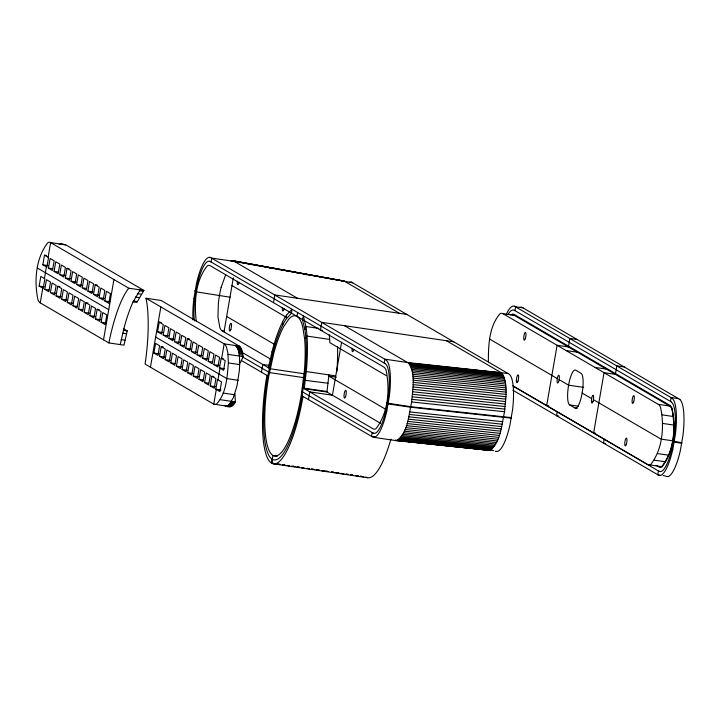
<?xml version="1.0" encoding="UTF-8"?>
<svg xmlns="http://www.w3.org/2000/svg" width="720" height="720" viewBox="0 0 720 720"><rect width="100%" height="100%" fill="white"/><g stroke="black" fill="none" stroke-linecap="round" stroke-linejoin="round"><path stroke-width="1.08" d="M373.689 437.328L396.342 440.667C408.447 433.017 408.474 414.72 411.696 401.976C412.38 389.394 416.259 373.995 408.456 363.042L344.439 325.683M399.528 440.775L395.109 440.307L489.24 450.432C501.345 442.782 501.372 424.485 504.594 411.741C505.278 399.159 509.157 383.76 501.354 372.807L446.373 340.722M228.366 362.916L227.871 352.89L226.413 346.95A37.854 9.369 -81.6 0 0 224.163 343.881L145.98 298.242L146.313 299.736A79.56 19.692 -81.6 0 1 145.818 358.929L145.107 364.077L213.75 404.145A37.854 9.369 -81.6 0 0 216.558 404.019C226.512 393.255 227.178 376.848 228.366 362.916L239.679 364.617L239.391 370.368L236.961 386.091L233.343 397.692L229.086 404.73L226.71 406.125L225.081 405.81M239.679 364.617C239.346 358.308 240.309 350.406 235.485 345.546M512.766 385.758L647.901 464.634A37.854 9.369 -81.6 0 0 650.7 464.508C662.805 449.118 664.551 426.186 660.564 407.439A37.854 9.369 -81.6 0 0 658.314 404.37L502.821 313.614A37.854 9.369 -81.6 0 0 500.022 313.731C488.952 326.52 488.322 345.564 488.385 361.809M648.936 464.778L659.232 466.299A37.854 9.369 -81.6 0 0 662.031 466.182C674.127 450.792 675.873 427.851 671.886 409.104M286.425 318.708L286.497 315.171L291.897 309.348L291.528 313.191L286.425 318.708A55.854 13.824 -81.6 0 0 282.735 325.062L281.799 326.925A74.835 18.522 -81.6 0 0 273.186 351.396L267.813 375.894A74.835 18.522 -81.6 0 0 272.286 459.306L271.665 463.185L273.249 463.797L367.623 477.72A78.777 19.503 -81.6 0 0 390.924 439.137M328.95 374.904L326.916 392.004L380.592 423.333M193.896 298.53L196.506 283.437A39.708 9.828 -81.6 0 1 210.213 257.418M512.487 410.229L509.877 425.331A39.708 9.828 -81.6 0 1 496.17 451.341M59.148 244.386L61.956 244.26L50.625 242.586A37.854 9.369 -81.6 0 0 47.826 242.712C35.73 258.102 33.984 281.034 37.971 299.781A37.854 9.369 -81.6 0 0 40.221 302.85M302.445 387.603L373.077 428.823A38.619 9.558 -81.6 0 0 375.948 428.697C388.323 412.902 390.123 389.394 386.055 370.161A38.619 9.558 -81.6 0 0 383.751 367.02L210.204 265.716A38.619 9.558 -81.6 0 0 207.333 265.851C195.219 280.692 194.202 302.598 196.227 321.048M656.217 465.399L659.097 467.073A38.619 9.558 -81.6 0 0 661.959 466.947C674.343 451.152 676.143 427.644 672.075 408.411A38.619 9.558 -81.6 0 0 669.771 405.27L514.278 314.505A38.619 9.558 -81.6 0 0 511.416 314.64L510.804 315.063M666.639 476.487A39.708 9.828 -81.6 0 0 680.364 450.504L682.956 435.375A39.708 9.828 -81.6 0 0 679.923 399.591M274.995 463.68L271.584 463.14L272.286 459.306A74.835 18.522 -81.6 0 0 302.121 395.919L305.424 370.206A74.835 18.522 -81.6 0 0 306.063 341.082L305.883 338.58A55.854 13.824 -81.6 0 0 304.866 329.472L302.427 319.545L303.336 316.026L305.91 326.502A58.806 14.562 -81.6 0 1 306.99 336.087L307.179 338.724A78.777 19.503 -81.6 0 1 306.504 369.387L304.263 388.665L326.916 392.004M39.15 286.074L40.824 276.417L44.874 278.784L43.209 288.441L39.15 286.074L44.298 286.83M44.496 255.168L48.546 257.535L46.881 267.192L42.822 264.825L44.496 255.168L46.548 255.474M42.75 288.18L40.221 302.859L108.873 342.927L123.966 345.15L127.224 330.894L123.759 328.869M44.424 278.514L46.422 266.931M48.096 257.274L50.625 242.586L128.808 288.216L143.91 290.448L136.827 302.472L133.056 301.914L131.535 305.352A79.56 19.692 -81.6 0 0 124.317 326.97L120.195 344.592M44.784 289.359L46.449 279.702L50.508 282.069L48.843 291.726L44.784 289.359L48.906 289.971M48.456 268.11L50.121 258.453L54.18 260.82L52.515 270.477L48.456 268.11L52.569 268.722M50.418 292.644L52.083 282.987L56.142 285.354L54.468 295.011L50.418 292.644L55.566 293.409M54.09 271.404L55.755 261.738L59.814 264.105L58.14 273.771L54.09 271.404L58.203 272.007M57.717 286.272L61.767 288.639L60.102 298.305L56.043 295.938L57.717 286.272L59.778 286.578M59.715 274.689L61.389 265.032L65.439 267.399L63.774 277.056L59.715 274.689L64.863 275.445M61.677 299.223L63.342 289.566L67.401 291.933L65.736 301.59L61.677 299.223L66.825 299.979M67.014 268.317L71.073 270.684L69.408 280.341L65.349 277.974L67.014 268.317L69.075 268.623M67.311 302.508L68.976 292.851L73.035 295.218L71.361 304.875L67.311 302.508L72.459 303.264M70.983 281.259L72.648 271.602L76.707 273.969L75.033 283.626L70.983 281.259L76.131 282.015M72.936 305.793L74.61 296.136L78.66 298.503L76.995 308.16L72.936 305.793L77.058 306.405M76.608 284.544L78.282 274.887L82.332 277.254L80.667 286.911L76.608 284.544L81.756 285.309M78.57 309.078L80.235 299.421L84.294 301.788L82.629 311.445L78.57 309.078L82.692 309.69M82.242 287.829L83.907 278.172L87.966 280.539L86.301 290.196L82.242 287.829L86.355 288.441M85.869 302.706L89.928 305.073L88.254 314.73L84.204 312.363L85.869 302.706L87.93 303.012M87.876 291.123L89.541 281.457L93.6 283.833L91.926 293.49L87.876 291.123L93.024 291.879M89.829 315.657L91.503 306L95.553 308.367L93.888 318.024L89.829 315.657L94.977 316.413M95.175 284.751L99.225 287.118L97.56 296.775L93.501 294.408L95.175 284.751L97.227 285.048M97.128 309.285L101.187 311.652L99.522 321.309L95.463 318.942L97.128 309.285L99.189 309.582M99.135 297.693L100.8 288.036L104.859 290.403L103.194 300.06L99.135 297.693L104.283 298.449M101.097 322.227L102.762 312.57L106.821 314.937L105.147 324.594L101.097 322.227L106.245 322.983M104.769 300.978L106.434 291.321L110.493 293.688L108.819 303.345L104.769 300.978L109.917 301.734M103.518 339.804L113.931 279.531M150.453 367.2L160.866 306.927M153.891 353.043L155.565 343.386L159.615 345.753L157.95 355.41L153.891 353.043L159.039 353.799M159.228 322.137L163.287 324.504L161.622 334.161L157.563 331.794L159.228 322.137L161.289 322.443M161.19 346.671L165.249 349.038L163.575 358.695L159.525 356.328L161.19 346.671L163.251 346.977M163.197 335.079L164.862 325.422L168.921 327.789L167.247 337.446L163.197 335.079L168.345 335.844M165.15 359.613L166.824 349.956L170.874 352.323L169.209 361.98L165.15 359.613L170.298 360.378M168.822 338.364L170.496 328.707L174.546 331.074L172.881 340.731L168.822 338.364L173.97 339.129M170.784 362.898L172.449 353.241L176.508 355.608L174.843 365.274L170.784 362.898L174.906 363.51M174.456 341.658L176.121 332.001L180.18 334.368L178.515 344.025L174.456 341.658L179.604 342.414M176.418 366.192L178.083 356.535L182.142 358.902L180.468 368.559L176.418 366.192L181.566 366.948M180.09 344.943L181.755 335.286L185.814 337.653L184.14 347.31L180.09 344.943L184.203 345.546M182.043 369.477L183.717 359.82L187.767 362.187L186.102 371.844L182.043 369.477L187.191 370.233M187.389 338.571L191.439 340.938L189.774 350.595L185.715 348.228L187.389 338.571L189.441 338.877M187.677 372.762L189.342 363.105L193.401 365.472L191.736 375.129L187.677 372.762L192.825 373.518M191.349 351.513L193.014 341.856L197.073 344.223L195.408 353.88L191.349 351.513L196.497 352.278M211.077 261.972L211.743 258.111L234.396 261.45L352.701 282.753M193.311 376.047L194.976 366.39L199.035 368.757L197.361 378.414L193.311 376.047L198.459 376.812M196.983 354.798L198.648 345.141L202.707 347.508L201.033 357.165L196.983 354.798L202.131 355.563M198.936 379.332L200.61 369.675L204.66 372.042L202.995 381.699L198.936 379.332L203.058 379.944M202.608 358.092L204.282 348.426L208.332 350.793L206.667 360.459L202.608 358.092L207.756 358.848M204.57 382.626L206.235 372.96L210.294 375.327L208.629 384.993L204.57 382.626L208.692 383.229M208.242 361.377L209.907 351.72L213.966 354.087L212.301 363.744L208.242 361.377L212.364 361.98M211.869 376.254L215.928 378.621L214.254 388.278L210.204 385.911L211.869 376.254L213.93 376.551M213.876 364.662L215.541 355.005L219.6 357.372L217.926 367.029L213.876 364.662L219.024 365.418M223.983 331.929L233.325 277.839M215.829 389.196L217.503 379.539L221.553 381.906L219.888 391.563L215.829 389.196L220.977 389.952M221.175 358.29L225.225 360.657L223.56 370.314L219.501 367.947L221.175 358.29L223.227 358.596M213.75 404.145L216.288 389.457M217.953 379.8L219.96 368.217M221.625 358.551L224.163 343.872L239.265 346.104L241.515 349.173L243.153 356.607L240.327 362.88M261.495 372.204L262.827 364.473L269.298 365.427M273.501 302.661L274.833 294.939L406.962 314.424M272.286 459.306L272.952 455.445A70.893 17.55 -81.6 0 1 268.713 376.416L273.807 353.205A70.893 17.55 -81.6 0 1 283.725 326.538L288.981 318.87A70.893 17.55 -81.6 0 1 302.724 326.889L304.614 338.733A70.893 17.55 -81.6 0 1 304.353 371.034L301.221 395.388A70.893 17.55 -81.6 0 1 272.952 455.445L277.38 456.093M296.982 316.368L297.648 312.507M308.448 399.609L309.78 391.878L332.433 395.226L341.577 342.243M372.204 432.567L371.538 436.437L374.778 436.914M384.219 363.033L384.885 359.172L407.538 362.511L508.194 373.509M514.953 310.644L515.619 306.783L523.17 307.899M557.208 411.858L556.542 415.719L558.693 416.043M604.161 439.263L603.495 443.124L605.646 443.448M615.501 373.59L616.842 365.859L624.393 366.975M658.431 470.934L657.765 474.804L659.916 475.119M670.437 401.4L671.112 397.539L678.663 398.646M108.873 342.927L109.899 337.959A79.56 19.692 -81.6 0 1 128.07 289.089L128.808 288.216M268.344 367.695L272.565 349.569A78.777 19.503 -81.6 0 1 281.637 323.811L282.618 321.858A58.806 14.562 -81.6 0 1 286.497 315.171M386.775 411.111L389.385 396.018A39.708 9.828 -81.6 0 0 386.352 360.225M672.795 449.361L675.405 434.259A39.708 9.828 -81.6 0 0 672.372 398.475M221.139 287.442L225.612 274.797M304.866 329.481L305.91 326.502L318.861 328.41M305.883 338.58L306.99 336.087L329.634 339.426L329.85 342.684L386.388 375.687M133.056 301.914L140.13 289.89M225.603 406.044C229.761 408.321 233.685 405.675 235.323 401.913L234.99 393.786M305.235 372.222L306.297 371.556L335.421 375.858M230.895 260.856L233.478 260.919L297.486 298.278M341.856 281.16L344.43 281.223L399.42 313.317M304.389 380.232L328.068 383.247M63.513 244.656L65.727 244.818L143.91 290.448M303.354 388.134L326.988 391.491M408.456 363.042L501.354 372.807M409.023 363.465L501.921 373.23M409.572 364.059L502.47 373.824M410.094 364.815L502.992 374.58M410.58 365.724L503.478 375.489M411.021 366.795L503.919 376.56M411.426 368.01L504.324 377.775M411.795 369.369L504.693 379.134M412.11 370.863L505.017 380.628M412.389 372.492L505.287 382.257M412.623 374.247L505.521 384.012M412.812 376.119L505.71 385.884M412.947 378.099L505.845 387.864M413.037 380.187L505.935 389.952M413.082 382.365L505.98 392.121M413.073 384.624L505.971 394.38M413.019 386.955L505.917 396.72M412.92 389.349L505.818 399.114M412.767 391.797L505.665 401.562M412.569 394.29L505.467 404.055M412.326 396.81L505.224 406.575M412.038 399.357L504.936 409.122M411.696 401.976L504.594 411.741M409.968 411.948L502.866 421.713M409.428 414.45L502.326 424.215M408.87 416.835L501.768 426.6M408.276 419.157L501.174 428.922M407.655 421.398L500.553 431.163M407.007 423.558L499.905 433.323M406.341 425.628L499.239 435.393M405.657 427.59L498.555 437.355M404.946 429.444L497.853 439.2M404.235 431.172L497.133 440.937M403.506 432.774L496.404 442.539M402.768 434.25L495.666 444.015M402.03 435.582L494.928 445.347M401.292 436.77L494.19 446.535M400.554 437.805L493.452 447.57M399.816 438.687L492.714 448.452M399.096 439.407L491.994 449.172M398.385 439.974L491.283 449.739M397.683 440.37L490.581 450.135M401.742 441.009L406.17 441.477M408.384 441.702L420.543 442.98M422.757 443.214L427.185 443.682M429.39 443.916L433.818 444.375M436.032 444.609L440.451 445.077M442.665 445.311L447.084 445.77M449.298 446.004L461.466 447.282M463.68 447.516L468.099 447.984M470.313 448.218L474.732 448.677M476.946 448.911L489.24 450.432M395.703 440.568L489.906 450.369M452.934 446.013L455.148 446.247M466.236 447.426L468.45 447.66M235.323 401.913L220.221 399.69M228.051 354.375L243.153 356.607M60.885 243.918L65.205 244.584M60.318 243.945L65.727 244.818M502.821 313.614L514.152 315.279L669.636 406.035A37.854 9.369 -81.6 0 1 671.886 409.104M577.44 339.57L569.889 338.454L568.422 346.959L557.091 345.285L546.678 405.549L548.739 405.855M42.822 264.825L47.97 265.59M566.127 350.559L577.449 352.224M65.349 277.974L70.497 278.73M139.401 290.763L143.172 291.321M137.421 293.634L141.201 294.192M453.924 341.829L321.786 322.344L320.454 330.066L322.614 330.39M145.98 298.242L161.082 300.474L239.265 346.104M135.45 297.045L139.221 297.603M595.017 367.416L606.339 369.09M93.501 294.408L98.649 295.164M133.479 300.96L137.25 301.518M615.375 374.364L604.044 372.69L593.64 432.954L595.692 433.26M56.043 295.938L61.191 296.694M84.204 312.363L89.352 313.128M583.695 387.396L568.593 385.164L559.107 379.638M95.463 318.942L100.611 319.698M658.314 404.361L669.636 406.035M157.563 331.794L162.711 332.55M235.989 345.906L239.769 346.464M236.466 346.401L240.246 346.959M236.916 347.022L240.696 347.58M123.444 330.336L127.224 330.894M237.348 347.76L241.119 348.318M237.735 348.615L241.515 349.173M238.095 349.596L241.875 350.154M122.715 333.189L126.486 333.747M238.428 350.685L242.199 351.243M238.716 351.873L242.496 352.431M662.202 414.864L673.524 416.538M238.977 353.169L242.748 353.727M239.193 354.564L242.973 355.122M185.715 348.228L190.863 348.984M569.655 404.928L575.073 408.087A17.721 4.383 -81.6 0 0 582.138 393.075A17.721 4.383 -81.6 0 0 581.076 373.32L575.658 370.152A17.721 4.383 -81.6 0 0 568.593 385.164A17.721 4.383 -81.6 0 0 569.655 404.928L578.277 406.197M121.221 339.633L124.992 340.191M575.073 408.087L577.224 408.402M662.517 423.405L673.839 425.07M336.384 377.226L328.833 376.11L385.911 409.428M304.416 373.815L270.162 368.757L242.487 352.602M159.525 356.328L164.673 357.093M303.678 377.631L269.424 372.582L241.875 356.499M219.501 367.947L224.649 368.703M672.291 440.757L660.96 439.083L593.424 399.663M681.867 442.764L672.471 440.856M511.308 418.14L410.859 407.259L388.206 403.92L386.451 402.606M681.777 443.277L674.226 442.17L673.371 441.387M210.204 385.911L215.352 386.667M657.306 453.537L668.637 455.202M654.372 460.179L665.703 461.844M230.94 402.372L234.711 402.93M230.319 403.281L234.099 403.839M229.707 404.064L233.478 404.622M229.086 404.73L232.866 405.288M228.483 405.27L232.254 405.828M227.88 405.684L231.66 406.242M227.286 405.972L231.066 406.53M214.785 404.289L230.49 406.683M489.447 449.973L487.296 449.658L488.007 450.072M491.607 450.297L493.767 450.612M663.156 475.596L665.316 475.911M274.914 463.635L271.584 463.14L270.099 461.961A78.777 19.503 -81.6 0 1 266.904 375.363M277.137 463.959L280.467 464.454M282.69 464.778L284.904 465.111M287.127 465.435L289.35 465.768M292.68 466.254L294.903 466.587M297.117 466.911L299.34 467.235M301.563 467.568L303.786 467.892M307.116 468.387L309.33 468.711M311.553 469.035L313.776 469.368M317.106 469.854L319.329 470.187M321.552 470.511L328.212 471.492M331.542 471.987L333.765 472.311M335.979 472.644L339.309 473.13M341.532 473.463L343.755 473.787M345.978 474.12L348.192 474.444M350.415 474.768L352.638 475.101M355.968 475.587L358.191 475.92M360.414 476.244L363.744 476.739M277.209 464.004L280.548 464.499M282.762 464.823L284.985 465.156M287.208 465.48L289.431 465.813M291.645 466.137L294.975 466.632M297.198 466.956L299.421 467.28M301.644 467.613L303.858 467.937M307.188 468.432L309.411 468.756M311.634 469.089L313.857 469.413M316.071 469.737L319.41 470.232M321.624 470.556L323.847 470.889M326.07 471.213L328.293 471.546M331.623 472.032L333.837 472.356M336.06 472.689L338.283 473.013M340.506 473.346L343.836 473.832M346.05 474.165L348.273 474.489M350.496 474.813L352.719 475.146M356.049 475.632L358.272 475.965M360.486 476.289L362.709 476.622M238.131 380.304L226.809 378.594L155.655 337.059M223.155 393.048L234.477 394.749M232.245 260.559L343.836 280.962M233.478 260.919L344.43 281.223M231.579 260.622L342.54 280.926M237.492 262.062L239.688 262.467M269.352 267.894L271.548 268.299M277.038 269.298L279.234 269.703M296.811 272.916L299.016 273.321M304.506 274.329L306.702 274.725M230.463 297.288L196.83 291.933L195.075 290.628M221.148 287.379A28.593 7.074 -81.6 0 0 218.376 303.435L217.953 316.818L219.879 327.726A38.619 9.558 -81.6 0 0 222.174 330.867L224.37 331.272M229.923 406.71L228.852 406.368M194.985 291.141L195.93 291.411M510.453 417.357L511.398 417.627L410.949 406.746L387.351 403.137M367.623 477.72L365.958 477.063M521.856 307.215L679.941 399.483M514.305 306.108L672.39 398.376M351.387 282.078L509.472 374.346M210.231 257.319L386.37 360.126M666.027 476.334L666.621 476.595M659.07 475.479L512.856 390.222M495.558 451.188L496.152 451.449M514.251 310.239L671.139 401.805M489.762 339.156L557.307 378.585M582.138 393.075L591.615 398.61M513.522 386.361L659.133 471.348M210.168 261.45L385.119 363.564M231.993 285.57L285.723 316.935M226.656 316.476L274.644 344.484M222.174 330.876L269.982 358.776M301.851 391.509L373.113 433.098M241.209 360.369L267.813 375.894M302.121 395.919L373.05 437.229A39.708 9.828 -81.6 0 0 386.793 411.138M37.566 268.137L108.72 309.672M268.443 367.2L269.253 368.226M270.144 359.325L270.882 360.675M272.043 351.567L272.709 353.232M337.509 346.779L337.581 348.768A78.777 19.503 -81.6 0 1 336.879 371.628M282.618 321.858L282.735 325.062M507.996 314.505A35.73 8.847 -81.6 0 1 514.224 310.383M659.16 471.195A35.73 8.847 -81.6 0 0 673.416 441.414A35.73 8.847 -81.6 0 0 671.112 401.958M506.502 313.893A39.708 9.828 -81.6 0 1 514.287 306.207M519.867 307.476A39.708 9.828 -81.6 0 1 521.838 307.323M672.813 449.388A39.708 9.828 -81.6 0 1 659.088 475.371M512.514 314.964A37.854 9.369 -81.6 0 1 514.152 315.288M194.391 320.868A35.73 8.847 -81.6 0 1 195.885 291.393A35.73 8.847 -81.6 0 1 210.141 261.594M373.14 432.954A35.73 8.847 -81.6 0 0 387.396 403.164A35.73 8.847 -81.6 0 0 385.092 363.708M239.103 282.258A3.942 0.972 -81.6 0 1 237.735 284.616A3.942 0.972 -81.6 0 1 237.357 281.241M353.853 349.281A3.942 0.972 -81.6 0 1 352.485 351.63A3.942 0.972 -81.6 0 1 352.107 348.255M284.139 308.592A3.942 0.972 -81.6 0 1 282.771 310.95A3.942 0.972 -81.6 0 1 282.402 307.575M192.987 319.788A39.708 9.828 -81.6 0 1 193.869 298.539M509.454 374.445A39.708 9.828 -81.6 0 1 512.514 410.229M349.398 282.33A39.708 9.828 -81.6 0 1 351.369 282.177M303.03 396.45A78.777 19.503 -81.6 0 1 273.249 463.797M329.265 334.836A58.806 14.562 -81.6 0 1 329.634 339.426M525.303 338.643A3.942 0.972 -81.6 0 0 525.528 332.388A3.942 0.972 -81.6 0 0 523.737 337.725A3.942 0.972 -81.6 0 0 525.303 338.643M517.968 381.132A3.942 0.972 -81.6 0 0 518.184 374.886A3.942 0.972 -81.6 0 0 516.402 380.223A3.942 0.972 -81.6 0 0 517.968 381.132M633.663 401.886A3.942 0.972 -81.6 0 0 633.879 395.631A3.942 0.972 -81.6 0 0 632.097 400.968A3.942 0.972 -81.6 0 0 633.663 401.886M626.319 444.375A3.942 0.972 -81.6 0 0 626.535 438.129A3.942 0.972 -81.6 0 0 624.753 443.466A3.942 0.972 -81.6 0 0 626.319 444.375M558.657 381.492A3.942 0.972 -81.6 0 0 558.873 375.246A3.942 0.972 -81.6 0 0 557.091 380.583A3.942 0.972 -81.6 0 0 558.657 381.492M592.965 401.526A3.942 0.972 -81.6 0 0 593.19 395.271A3.942 0.972 -81.6 0 0 591.408 400.608A3.942 0.972 -81.6 0 0 592.965 401.526M230.823 329.589A3.942 0.972 -81.6 0 0 231.048 323.343A3.942 0.972 -81.6 0 0 229.266 328.68A3.942 0.972 -81.6 0 0 230.823 329.589M345.582 396.567A3.942 0.972 -81.6 0 0 345.798 390.321A3.942 0.972 -81.6 0 0 344.016 395.658A3.942 0.972 -81.6 0 0 345.582 396.567"/></g></svg>
